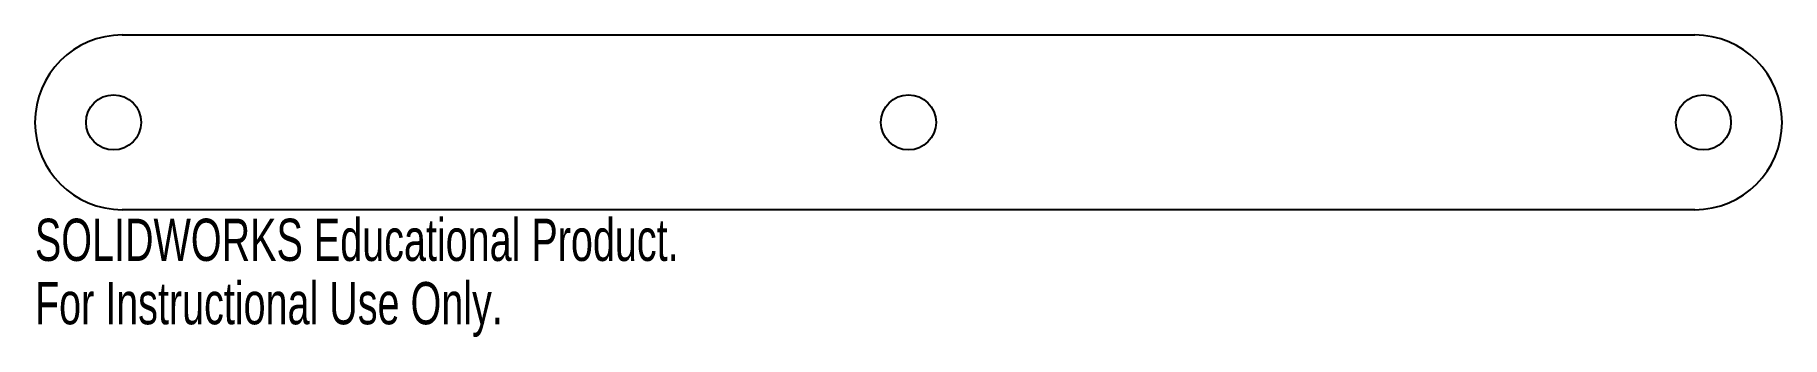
# Model space of a CAD drawing. Header units: millimetres. Extents: x 0 to 200, y -35 to 0.
import ezdxf

# ---------------------------------------------------------------- set-up
doc = ezdxf.new("R2010")
doc.units = ezdxf.units.MM
doc.styles.add('SLDTEXTSTYLE0', font='TXT', dxfattribs={"width": 0.7})

msp = doc.modelspace()

# ---------------------------------------------------------------- linework, layer by layer
at = {"color": 7, "linetype": 'Continuous', "lineweight": 25}
for p, q in [((10, 0), (190, 0)), ((190, -20), (10, -20))]:
    msp.add_line(p, q, dxfattribs=at)
for centre in [(9, -10), (100, -10), (191, -10)]:
    msp.add_circle(centre, 3.15, dxfattribs=at)
for centre, start, end in [((10, -10), 90, 270), ((190, -10), 270, 90)]:
    msp.add_arc(centre, 10, start, end, dxfattribs=at)

# ---------------------------------------------------------------- texts
at = {"color": 7, "linetype": 'Continuous', "char_height": 4.8336, "attachment_point": 1, "style": 'SLDTEXTSTYLE0'}
for s, insert in [('SOLIDWORKS Educational Product.', (0, -21.02)), ('For Instructional Use Only.', (0, -28.27))]:
    msp.add_mtext(s, dxfattribs=dict(at, insert=insert))

doc.saveas('drawing.dxf')
